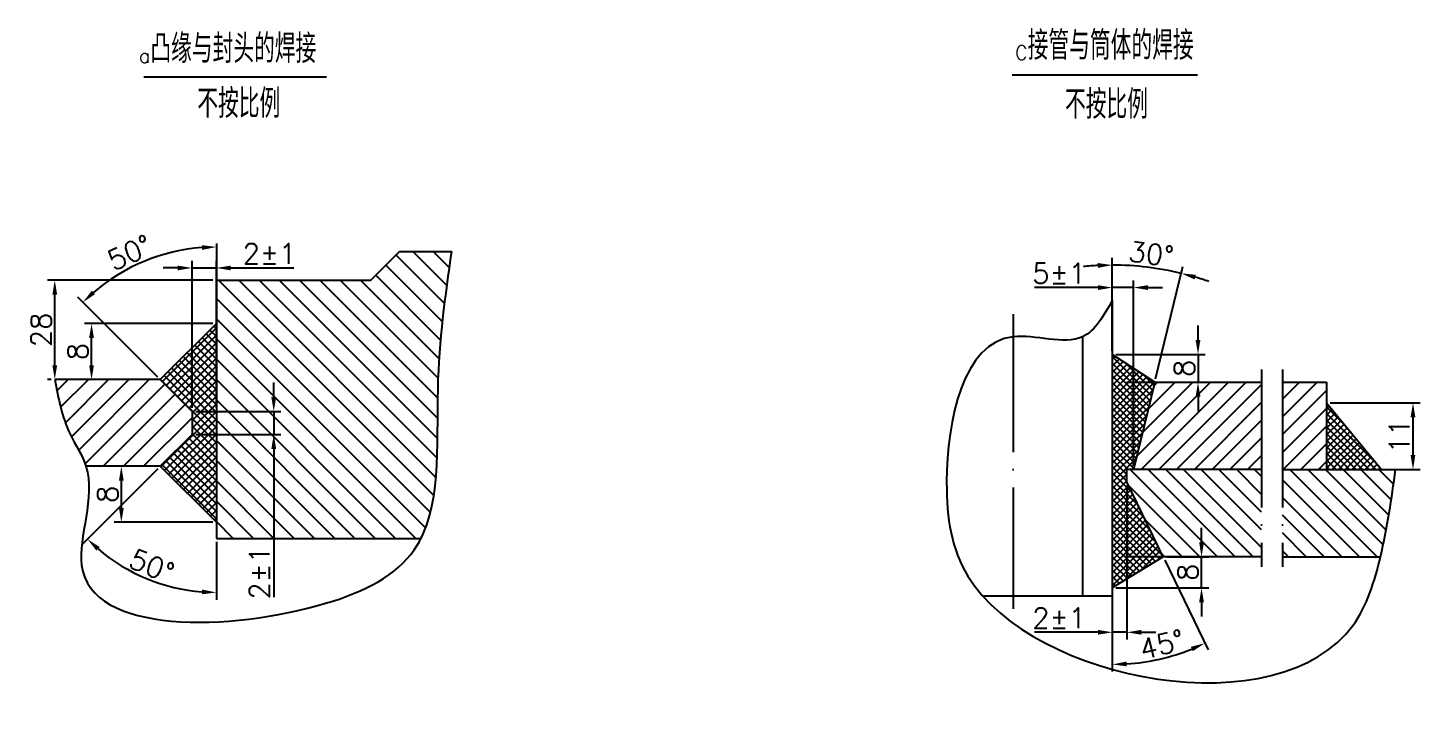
# Model space of a CAD drawing. Header units: millimetres. Extents: x 1189 to 3591, y 347 to 2928.
# Drawn here: x 1796.5 to 2038.2, y 1722.4 to 1843.8 of the extents above; entities that cross this region are included whole.
import ezdxf

# ---------------------------------------------------------------- set-up
doc = ezdxf.new("R2010")
doc.units = ezdxf.units.MM
doc.linetypes.add('ACAD_ISO04W100', pattern=[30, 24, -3, 0, -3])
doc.layers.add('点划线', color=7, linetype='ACAD_ISO04W100')
doc.layers.add('细直线', color=7, linetype='Continuous', lineweight=15)
doc.styles.get("Standard").update_dxf_attribs({"font": 'txt', "bigfont": 'gbcbig.shx'})
doc.dimstyles.new('ISO-25', dxfattribs={"dimtxt": 2.5, "dimasz": 2.5, "dimexe": 1.25, "dimexo": 0.625, "dimtad": 1, "dimtxsty": 'Standard', "dimcen": 2.5, "dimadec": 0, "dimazin": 0, "dimtfac": 1, "dimtmove": 0, "dimatfit": 3, "dimfxl": 0, "dimarcsym": 0})

# ---------------------------------------------------------------- blocks, each defined once
blk = doc.blocks.new('*D37')
at = {"color": 0, "lineweight": -2}
for p, q in [((1984.75, 1797.11), (1984.75, 1803.85)), ((1992.28, 1782.87), (1997.02, 1802.38))]:
    blk.add_line(p, q, dxfattribs=at)
for start, end in [(92.8254, 95.6509), (76.3325, 90), (70.6816, 73.5071)]:
    blk.add_arc((1984.75, 1751.9), 50.7, start, end, dxfattribs=at)
at = {"color": 0}
for points in [[(1982.24, 1802.96), (1982.26, 1802.12), (1984.75, 1802.6)], [(1999.03, 1800.11), (1999.25, 1800.92), (1996.73, 1801.17)]]:
    blk.add_solid(points, dxfattribs=at)
at = {"layer": 'Defpoints', "color": 0}
for p in [(1988.78, 1802.44), (1984.75, 1796.49), (1992.13, 1782.26), (1988.45, 1767.12), (1984.75, 1745.13)]:
    blk.add_point(p, dxfattribs=at)
at = {"color": 0, "insert": (1991.51, 1804.54), "char_height": 3.5, "attachment_point": 5, "rotation": 352.6799}
blk.add_mtext('30%%D', dxfattribs=at)
blk = doc.blocks.new('*D38')
at = {"color": 0, "lineweight": -2}
for p, q in [((1982.25, 1798.7), (1971.28, 1798.7)), ((1984.75, 1787.72), (1984.75, 1799.95)), ((1988.45, 1798.7), (1984.75, 1798.7)), ((1988.45, 1767.74), (1988.45, 1799.95)), ((1990.95, 1798.7), (1993.45, 1798.7))]:
    blk.add_line(p, q, dxfattribs=at)
at = {"color": 0}
for points in [[(1982.25, 1799.12), (1982.25, 1798.28), (1984.75, 1798.7)], [(1990.95, 1799.12), (1990.95, 1798.28), (1988.45, 1798.7)]]:
    blk.add_solid(points, dxfattribs=at)
at = {"layer": 'Defpoints', "color": 0}
for p in [(1988.45, 1798.7), (1984.75, 1787.1), (1988.45, 1767.12)]:
    blk.add_point(p, dxfattribs=at)
at = {"color": 0, "insert": (1975.52, 1801.17), "char_height": 3.5, "attachment_point": 5}
blk.add_mtext('5±1', dxfattribs=at)
blk = doc.blocks.new('*D39')
at = {"color": 0, "lineweight": -2}
for p, q in [((1999.63, 1789.6), (1999.63, 1792.1)), ((1985.37, 1787.1), (2000.88, 1787.1)), ((1999.63, 1787.1), (1999.63, 1782.26)), ((1992.76, 1782.26), (2000.88, 1782.26)), ((1999.63, 1779.76), (1999.63, 1777.26))]:
    blk.add_line(p, q, dxfattribs=at)
at = {"color": 0}
for points in [[(1999.21, 1789.6), (2000.05, 1789.6), (1999.63, 1787.1)], [(1999.21, 1779.76), (2000.05, 1779.76), (1999.63, 1782.26)]]:
    blk.add_solid(points, dxfattribs=at)
at = {"layer": 'Defpoints', "color": 0}
for p in [(1984.75, 1787.1), (1992.13, 1782.26), (1999.63, 1782.26)]:
    blk.add_point(p, dxfattribs=at)
at = {"color": 0, "insert": (1997.26, 1784.68), "char_height": 3.5, "attachment_point": 5, "rotation": 90}
blk.add_mtext('8', dxfattribs=at)
blk = doc.blocks.new('*D40')
at = {"color": 0, "lineweight": -2}
for p, q in [((2000.24, 1754.47), (2000.24, 1756.97)), ((1994.2, 1751.97), (2001.49, 1751.97)), ((2000.24, 1746.57), (2000.24, 1751.97)), ((1985.37, 1746.57), (2001.49, 1746.57)), ((2000.24, 1744.07), (2000.24, 1741.57))]:
    blk.add_line(p, q, dxfattribs=at)
at = {"color": 0}
for points in [[(1999.83, 1754.47), (2000.66, 1754.47), (2000.24, 1751.97)], [(1999.83, 1744.07), (2000.66, 1744.07), (2000.24, 1746.57)]]:
    blk.add_solid(points, dxfattribs=at)
at = {"layer": 'Defpoints', "color": 0}
for p in [(1993.58, 1751.97), (2000.24, 1751.97), (1984.75, 1746.57)]:
    blk.add_point(p, dxfattribs=at)
at = {"color": 0, "insert": (1997.87, 1749.27), "char_height": 3.5, "attachment_point": 5, "rotation": 90}
blk.add_mtext('8', dxfattribs=at)
blk = doc.blocks.new('*D41')
at = {"color": 0, "lineweight": -2}
for p, q in [((2022.56, 1778.7), (2038.19, 1778.7)), ((2036.94, 1776.2), (2036.94, 1769.62)), ((2032.09, 1767.12), (2038.19, 1767.12))]:
    blk.add_line(p, q, dxfattribs=at)
at = {"color": 0}
for points in [[(2036.52, 1776.2), (2037.35, 1776.2), (2036.94, 1778.7)], [(2036.52, 1769.62), (2037.35, 1769.62), (2036.94, 1767.12)]]:
    blk.add_solid(points, dxfattribs=at)
at = {"layer": 'Defpoints', "color": 0}
for p in [(2021.93, 1778.7), (2031.46, 1767.12), (2036.94, 1767.12)]:
    blk.add_point(p, dxfattribs=at)
at = {"color": 0, "insert": (2034.56, 1772.91), "char_height": 3.5, "attachment_point": 5, "rotation": 90}
blk.add_mtext('11', dxfattribs=at)
blk = doc.blocks.new('*D42')
at = {"color": 0, "lineweight": -2}
for p, q in [((1993.85, 1751.4), (2001.37, 1735.82)), ((1984.75, 1744.51), (1984.75, 1732.02))]:
    blk.add_line(p, q, dxfattribs=at)
blk.add_arc((1984.75, 1770.25), 36.98, 273.8741, 291.8941, dxfattribs=at)
at = {"color": 0}
for points in [[(1998.37, 1736.32), (1998.71, 1735.56), (2000.82, 1736.95)], [(1987.26, 1732.94), (1987.23, 1733.77), (1984.75, 1733.27)]]:
    blk.add_solid(points, dxfattribs=at)
at = {"layer": 'Defpoints', "color": 0}
for p in [(1984.75, 1796.49), (1987.29, 1764.98), (1993.58, 1751.97), (1984.75, 1745.13), (1990.27, 1733.69)]:
    blk.add_point(p, dxfattribs=at)
at = {"color": 0, "insert": (1993.38, 1736.74), "char_height": 3.5, "attachment_point": 5, "rotation": 14.4415}
blk.add_mtext('45%%D', dxfattribs=at)
blk = doc.blocks.new('*D43')
at = {"color": 0, "lineweight": -2}
for p, q in [((1984.75, 1764.36), (1984.75, 1737.6)), ((1987.29, 1764.36), (1987.29, 1737.6)), ((1982.25, 1738.85), (1971.28, 1738.85)), ((1987.29, 1738.85), (1984.75, 1738.85)), ((1989.79, 1738.85), (1992.29, 1738.85))]:
    blk.add_line(p, q, dxfattribs=at)
at = {"color": 0}
for points in [[(1982.25, 1739.27), (1982.25, 1738.43), (1984.75, 1738.85)], [(1989.79, 1739.27), (1989.79, 1738.43), (1987.29, 1738.85)]]:
    blk.add_solid(points, dxfattribs=at)
at = {"layer": 'Defpoints', "color": 0}
for p in [(1984.75, 1764.98), (1987.29, 1764.98), (1984.75, 1738.85)]:
    blk.add_point(p, dxfattribs=at)
at = {"color": 0, "insert": (1975.52, 1741.32), "char_height": 3.5, "attachment_point": 5}
blk.add_mtext('2±1', dxfattribs=at)
blk = doc.blocks.new('*D60')
at = {"color": 0, "lineweight": -2}
blk.add_line((1819.09, 1783.17), (1805.21, 1797.04), dxfattribs=at)
blk.add_arc((1829.26, 1773), 32.75, 94.3745, 130.6255, dxfattribs=at)
at = {"color": 0}
for points in [[(1826.74, 1806.07), (1826.77, 1805.24), (1829.26, 1805.75)], [(1808.21, 1797.55), (1807.65, 1798.16), (1806.1, 1796.16)]]:
    blk.add_solid(points, dxfattribs=at)
at = {"layer": 'Defpoints', "color": 0}
for p in [(1829.26, 1806.37), (1820.78, 1804.64), (1819.53, 1782.72), (1825.04, 1777.21), (1829.26, 1755.16)]:
    blk.add_point(p, dxfattribs=at)
at = {"color": 0, "insert": (1814.22, 1804.74), "char_height": 3.5, "attachment_point": 5, "rotation": 25.3509}
blk.add_mtext('50%%D', dxfattribs=at)
blk = doc.blocks.new('*D61')
at = {"color": 0, "lineweight": -2}
for p, q in [((1819.09, 1767.23), (1806, 1754.15)), ((1829.26, 1754.53), (1829.26, 1744.51))]:
    blk.add_line(p, q, dxfattribs=at)
blk.add_arc((1829.26, 1777.4), 31.64, 229.5289, 265.4711, dxfattribs=at)
at = {"color": 0}
for points in [[(1808.44, 1753.03), (1809, 1753.64), (1806.89, 1755.03)], [(1826.77, 1746.28), (1826.74, 1745.45), (1829.26, 1745.76)]]:
    blk.add_solid(points, dxfattribs=at)
at = {"layer": 'Defpoints', "color": 0}
for p in [(1829.26, 1806.37), (1825.04, 1773.18), (1819.53, 1767.67), (1829.26, 1755.16), (1813.44, 1750)]:
    blk.add_point(p, dxfattribs=at)
at = {"color": 0, "insert": (1818.06, 1750.37), "char_height": 3.5, "attachment_point": 5, "rotation": 337.5}
blk.add_mtext('50%%D', dxfattribs=at)
blk = doc.blocks.new('*D62')
at = {"color": 0, "lineweight": -2}
for p, q in [((1828.63, 1799.97), (1799.96, 1799.97)), ((1801.21, 1785.22), (1801.21, 1797.47)), ((1800.6, 1782.72), (1799.96, 1782.72))]:
    blk.add_line(p, q, dxfattribs=at)
at = {"color": 0}
for points in [[(1800.8, 1797.47), (1801.63, 1797.47), (1801.21, 1799.97)], [(1800.8, 1785.22), (1801.63, 1785.22), (1801.21, 1782.72)]]:
    blk.add_solid(points, dxfattribs=at)
at = {"layer": 'Defpoints', "color": 0}
for p in [(1801.21, 1799.97), (1829.26, 1799.97), (1801.23, 1782.72)]:
    blk.add_point(p, dxfattribs=at)
at = {"color": 0, "insert": (1798.84, 1791.35), "char_height": 3.5, "attachment_point": 5, "rotation": 90}
blk.add_mtext('28', dxfattribs=at)
blk = doc.blocks.new('*D63')
at = {"color": 0, "lineweight": -2}
for p, q in [((1828.63, 1792.45), (1806.35, 1792.45)), ((1807.6, 1785.22), (1807.6, 1789.95)), ((1818.91, 1782.72), (1806.35, 1782.72))]:
    blk.add_line(p, q, dxfattribs=at)
at = {"color": 0}
for points in [[(1807.18, 1789.95), (1808.01, 1789.95), (1807.6, 1792.45)], [(1807.18, 1785.22), (1808.01, 1785.22), (1807.6, 1782.72)]]:
    blk.add_solid(points, dxfattribs=at)
at = {"layer": 'Defpoints', "color": 0}
for p in [(1807.6, 1792.45), (1829.26, 1792.45), (1819.53, 1782.72)]:
    blk.add_point(p, dxfattribs=at)
at = {"color": 0, "insert": (1805.22, 1787.59), "char_height": 3.5, "attachment_point": 5, "rotation": 90}
blk.add_mtext('8', dxfattribs=at)
blk = doc.blocks.new('*D64')
at = {"color": 0, "lineweight": -2}
for p, q in [((1818.91, 1767.67), (1811.52, 1767.67)), ((1812.77, 1760.45), (1812.77, 1765.17)), ((1828.63, 1757.95), (1811.52, 1757.95))]:
    blk.add_line(p, q, dxfattribs=at)
at = {"color": 0}
for points in [[(1812.35, 1765.17), (1813.18, 1765.17), (1812.77, 1767.67)], [(1812.35, 1760.45), (1813.18, 1760.45), (1812.77, 1757.95)]]:
    blk.add_solid(points, dxfattribs=at)
at = {"layer": 'Defpoints', "color": 0}
for p in [(1812.77, 1767.67), (1819.53, 1767.67), (1829.26, 1757.95)]:
    blk.add_point(p, dxfattribs=at)
at = {"color": 0, "insert": (1810.39, 1762.81), "char_height": 3.5, "attachment_point": 5, "rotation": 90}
blk.add_mtext('8', dxfattribs=at)
blk = doc.blocks.new('*D65')
at = {"color": 0, "lineweight": -2}
for p, q in [((1839.22, 1779.71), (1839.22, 1782.21)), ((1825.67, 1777.21), (1840.47, 1777.21)), ((1839.22, 1777.21), (1839.22, 1773.18)), ((1825.67, 1773.18), (1840.47, 1773.18)), ((1839.22, 1770.68), (1839.22, 1744.96))]:
    blk.add_line(p, q, dxfattribs=at)
at = {"color": 0}
for points in [[(1838.8, 1779.71), (1839.64, 1779.71), (1839.22, 1777.21)], [(1838.8, 1770.68), (1839.64, 1770.68), (1839.22, 1773.18)]]:
    blk.add_solid(points, dxfattribs=at)
at = {"layer": 'Defpoints', "color": 0}
for p in [(1825.04, 1777.21), (1825.04, 1773.18), (1839.22, 1773.18)]:
    blk.add_point(p, dxfattribs=at)
at = {"color": 0, "insert": (1836.75, 1749.19), "char_height": 3.5, "attachment_point": 5, "rotation": 90}
blk.add_mtext('2±1', dxfattribs=at)
blk = doc.blocks.new('*D5')
at = {"color": 0, "lineweight": -2}
for p, q in [((1825.04, 1777.84), (1825.04, 1803.36)), ((1829.26, 1777.84), (1829.26, 1803.36)), ((1822.54, 1802.11), (1820.04, 1802.11)), ((1825.04, 1802.11), (1829.26, 1802.11)), ((1831.76, 1802.11), (1842.72, 1802.11))]:
    blk.add_line(p, q, dxfattribs=at)
at = {"color": 0}
for points in [[(1822.54, 1802.52), (1822.54, 1801.69), (1825.04, 1802.11)], [(1831.76, 1802.52), (1831.76, 1801.69), (1829.26, 1802.11)]]:
    blk.add_solid(points, dxfattribs=at)
at = {"layer": 'Defpoints', "color": 0}
for p in [(1829.26, 1802.11), (1825.04, 1777.21), (1829.26, 1777.21)]:
    blk.add_point(p, dxfattribs=at)
at = {"color": 0, "insert": (1838.49, 1804.58), "char_height": 3.5, "attachment_point": 5}
blk.add_mtext('2±1', dxfattribs=at)

msp = doc.modelspace()

# ---------------------------------------------------------------- hatches: boundary and pattern name
h = msp.add_hatch()
h.set_pattern_fill('ANSI31', color=256, scale=0.784, angle=90, style=0)
h.set_pattern_definition([(135, (167.1519, 1547.4158), (-1.7601302, -1.7601302), [])])
edge = h.paths.add_edge_path()
edge.add_line((1829.256, 1799.971), (1829.256, 1755.155))
edge.add_line((1829.256, 1755.155), (1864.79, 1755.155))
edge.add_spline(control_points=[(1864.79, 1755.155), (1868.301, 1762.134), (1866.768, 1781.328), (1869.024, 1797.274), (1870.111, 1804.953)], knot_values=[96.664837, 96.664837, 96.664837, 96.664837, 122.4055332, 146.3144067, 146.3144067, 146.3144067, 146.3144067], degree=3, periodic=0)
edge.add_line((1870.111, 1804.953), (1861.048, 1804.953))
edge.add_line((1861.048, 1804.953), (1856.066, 1799.971))
edge.add_line((1856.066, 1799.971), (1829.256, 1799.971))
h = msp.add_hatch()
h.set_pattern_fill('ANSI31', color=256, scale=0.294, angle=90, style=0)
h.set_pattern_definition([(135, (167.1519, 1547.41585), (-0.6600488, -0.6600488), [])])
h.paths.add_polyline_path([(1829.256, 1792.449), (1819.531, 1782.724), (1825.041, 1777.214), (1825.041, 1773.185), (1819.531, 1767.675), (1829.256, 1757.95)])
h = msp.add_hatch()
h.set_pattern_fill('ANSI31', color=256, scale=0.294, style=0)
h.set_pattern_definition([(45, (167.1519, 1547.41585), (-0.6600488, 0.6600488), [])])
h.paths.add_polyline_path([(1829.256, 1792.449), (1819.531, 1782.724), (1825.041, 1777.214), (1825.041, 1773.185), (1819.531, 1767.675), (1829.256, 1757.95)])
h = msp.add_hatch()
h.set_pattern_fill('ANSI31', color=256, scale=0.25, style=0)
h.set_pattern_definition([(45, (-4165.3393, 764.95494), (-0.56126601, 0.56126601), [])])
h.paths.add_polyline_path([(1992.131, 1782.263), (1984.748, 1787.096), (1984.748, 1746.569), (1993.575, 1751.967), (1987.293, 1764.982), (1987.293, 1767.115), (1988.448, 1767.115)])
h = msp.add_hatch()
h.set_pattern_fill('ANSI31', color=256, scale=0.25, angle=90, style=0)
h.set_pattern_definition([(135, (-4165.3393, 764.95494), (-0.56126601, -0.56126601), [])])
h.paths.add_polyline_path([(1984.748, 1746.569), (1993.575, 1751.967), (1987.293, 1764.982), (1987.293, 1767.115), (1988.448, 1767.115), (1992.131, 1782.263), (1984.748, 1787.096)])
h = msp.add_hatch()
h.set_pattern_fill('ANSI31', color=256, scale=0.784, style=0)
h.set_pattern_definition([(45, (167.1519, 1547.4158), (-1.7601302, 1.7601302), [])])
edge = h.paths.add_edge_path()
edge.add_spline(control_points=[(1801.228, 1782.724), (1801.835, 1779.475), (1802.828, 1774.16), (1806.015, 1769.634), (1806.627, 1767.675)], knot_values=[0, 0, 0, 0, 9.8141761, 16.0534358, 16.0534358, 16.0534358, 16.0534358], degree=3, periodic=0)
edge.add_line((1806.627, 1767.675), (1819.531, 1767.675))
edge.add_line((1819.531, 1767.675), (1825.041, 1773.185))
edge.add_line((1825.041, 1773.185), (1825.041, 1777.214))
edge.add_line((1825.041, 1777.214), (1819.531, 1782.724))
edge.add_line((1819.531, 1782.724), (1801.228, 1782.724))
h = msp.add_hatch()
h.set_pattern_fill('ANSI31', color=256, scale=0.686, style=0)
h.set_pattern_definition([(45, (612.291, 1560.1363), (-1.540114, 1.540114), [])])
h.paths.add_polyline_path([(2010.672, 1767.115), (2010.672, 1782.263), (1992.131, 1782.263), (1988.448, 1767.115)])
h.paths.add_polyline_path([(2021.932, 1782.263), (2014.296, 1782.263), (2014.296, 1767.115), (2021.932, 1767.115)])
h = msp.add_hatch()
h.set_pattern_fill('ANSI31', color=256, scale=0.25725, style=0)
h.set_pattern_definition([(45, (612.2909, 1560.1363), (-0.5775427, 0.5775427), [])])
h.paths.add_polyline_path([(2021.932, 1778.699), (2021.932, 1767.115), (2031.464, 1767.115)])
h = msp.add_hatch()
h.set_pattern_fill('ANSI31', color=256, scale=0.25725, angle=90, style=0)
h.set_pattern_definition([(135, (612.2909, 1560.1363), (-0.5775427, -0.5775427), [])])
h.paths.add_polyline_path([(2021.932, 1767.115), (2031.464, 1767.115), (2021.932, 1778.699)])
h = msp.add_hatch()
h.set_pattern_fill('ANSI31', color=256, scale=0.686, angle=90, style=0)
h.set_pattern_definition([(135, (-4165.3393, 764.955), (-1.5401139, -1.5401139), [])])
h.paths.add_polyline_path([(2010.672, 1751.967), (2010.672, 1767.115), (1987.293, 1767.115), (1987.293, 1764.982), (1993.575, 1751.967)])
edge = h.paths.add_edge_path()
edge.add_line((2014.296, 1751.967), (2031.305, 1751.967))
edge.add_spline(control_points=[(2031.305, 1751.967), (2032.506, 1757.059), (2033.221, 1762.087), (2033.936, 1767.115)], knot_values=[144.8515862, 144.8515862, 144.8515862, 144.8515862, 160.2261961, 160.2261961, 160.2261961, 160.2261961], degree=3, periodic=0)
edge.add_line((2033.936, 1767.115), (2014.296, 1767.115))
edge.add_line((2014.296, 1767.115), (2014.296, 1751.967))

# ---------------------------------------------------------------- linework, layer by layer
for p, q in [((1816.684, 1835.291), (1848.363, 1835.291)), ((1967.361, 1835.666), (1999.521, 1835.666)), ((1829.256, 1806.371), (1829.256, 1755.155)), ((1856.066, 1799.971), (1861.048, 1804.953)), ((1861.048, 1804.953), (1870.111, 1804.953)), ((1829.256, 1799.971), (1856.066, 1799.971)), ((1984.748, 1796.488), (1984.748, 1745.134)), ((1829.256, 1792.449), (1819.531, 1782.724)), ((1979.603, 1790.168), (1979.603, 1745.134)), ((1992.131, 1782.263), (1984.748, 1787.096)), ((1819.531, 1782.724), (1801.228, 1782.724)), ((1819.531, 1782.724), (1825.041, 1777.214)), ((1987.198, 1782.263), (2010.672, 1782.263)), ((1992.131, 1782.263), (1988.448, 1767.115)), ((2014.296, 1782.263), (2021.932, 1782.263)), ((2021.932, 1782.263), (2021.932, 1767.115)), ((2021.932, 1778.699), (2031.464, 1767.115)), ((1825.041, 1777.214), (1825.041, 1773.185)), ((1819.531, 1767.675), (1825.041, 1773.185)), ((1819.531, 1767.675), (1806.627, 1767.675)), ((1829.256, 1757.95), (1819.531, 1767.675)), ((2010.672, 1767.115), (1987.293, 1767.115)), ((1987.293, 1764.982), (1987.293, 1767.115)), ((2014.296, 1767.115), (2033.936, 1767.115)), ((1993.575, 1751.967), (1987.293, 1764.982)), ((1829.256, 1755.155), (1864.799, 1755.155)), ((1993.575, 1751.967), (1984.748, 1746.569)), ((2010.672, 1751.967), (1986.895, 1751.967)), ((2014.296, 1751.967), (2031.305, 1751.967)), ((1984.748, 1745.134), (1962.344, 1745.134)), ((1962.839, 1744.601), (1962.839, 1744.601))]:
    msp.add_line(p, q)
msp.add_spline([(1801.228, 1782.724), (1803.869, 1773.271), (1806.627, 1767.675), (1805.864, 1750.478), (1848.217, 1743.882), (1863.612, 1753.169), (1867.73, 1781.163), (1870.111, 1804.953)], degree=3)
at = {"start_tangent": (-0.812166, 0.5834264)}
msp.add_spline([(1984.748, 1796.488), (1979.603, 1790.168), (1967.556, 1790.168), (1956.008, 1764.963), (1959.698, 1748.617), (2026.561, 1740.11), (2031.305, 1751.967), (2033.936, 1767.115)], degree=3, dxfattribs=at)
at = {"layer": '点划线'}
for p, q in [((1967.556, 1794.103), (1967.556, 1742.91)), ((2010.672, 1784.494), (2010.672, 1750.237)), ((2014.296, 1784.494), (2014.296, 1750.237))]:
    msp.add_line(p, q, dxfattribs=at)

# ---------------------------------------------------------------- texts
at = {"layer": '细直线', "char_height": 5, "width": 419.732, "attachment_point": 1}
for s, insert in [('{\\H0.4916x;C}接管与筒体的焊接', (1967.865, 1843.25)), (' {\\H0.4916x;a}凸缘与封头的焊接', (1811.345, 1842.695)), ('不按比例', (1825.952, 1833.164)), ('不按比例', (1976.546, 1833.007))]:
    msp.add_mtext(s, dxfattribs=dict(at, insert=insert))

# ---------------------------------------------------------------- dimensions: what is measured, and where the dimension line sits
for base, line1, line2, text, picture, middle in [((1820.779, 1804.635), ((1829.256, 1806.371), (1829.256, 1755.155)), ((1819.531, 1782.724), (1825.041, 1777.214)), '50%%D', '*D60', (1815.233, 1802.597)), ((1988.775, 1802.441), ((1992.131, 1782.263), (1988.448, 1767.115)), ((1984.748, 1796.488), (1984.748, 1745.134)), '30%%D', '*D37', (1991.208, 1802.188)), ((1990.271, 1733.688), ((1993.575, 1751.967), (1987.293, 1764.982)), ((1984.748, 1796.488), (1984.748, 1745.134)), '45%%D', '*D42', (1993.971, 1734.442))]:
    dim = msp.add_angular_dim_2l(base=base, line1=line1, line2=line2, text=text, dimstyle='ISO-25', override={"dimtxt": 3.5})
    dim.commit()
    dim.dimension.update_dxf_attribs({"geometry": picture, "text_midpoint": middle, "dimtype": 162})
dim = msp.add_angular_dim_2l(base=(1813.438, 1750.002), line1=((1829.256, 1806.371), (1829.256, 1755.155)), line2=((1819.531, 1767.675), (1825.041, 1773.185)), text='50%%D', dimstyle='ISO-25', override={"dimtxt": 3.5})
dim.commit()
dim.dimension.update_dxf_attribs({"geometry": '*D61', "text_midpoint": (1818.058, 1750.366)})
for base, p1, p2, picture, middle in [((1829.256, 1802.106), (1825.041, 1777.214), (1829.256, 1777.214), '*D5', (1838.488, 1804.577)), ((1984.748, 1738.852), (1987.293, 1764.982), (1984.748, 1764.982), '*D43', (1975.516, 1741.323))]:
    dim = msp.add_linear_dim(base=base, p1=p1, p2=p2, text='2±1', dimstyle='ISO-25', override={"dimtxt": 3.5})
    dim.commit()
    dim.dimension.update_dxf_attribs({"geometry": picture, "text_midpoint": middle})
dim = msp.add_linear_dim(base=(1988.448, 1798.701), p1=(1984.748, 1787.096), p2=(1988.448, 1767.115), text='5±1', dimstyle='ISO-25', override={"dimtxt": 3.5})
dim.commit()
dim.dimension.update_dxf_attribs({"geometry": '*D38', "text_midpoint": (1975.516, 1798.701), "dimtype": 160})
for base, p1, p2, text, picture, middle in [((1801.213, 1799.971), (1801.228, 1782.724), (1829.256, 1799.971), '28', '*D62', (1798.838, 1791.347)), ((1807.597, 1792.449), (1819.531, 1782.724), (1829.256, 1792.449), '8', '*D63', (1805.222, 1787.586)), ((1999.631, 1782.263), (1984.748, 1787.096), (1992.131, 1782.263), '8', '*D39', (1997.256, 1784.679)), ((2036.936, 1767.115), (2021.932, 1778.699), (2031.464, 1767.115), '11', '*D41', (2034.561, 1772.907)), ((1812.766, 1767.675), (1829.256, 1757.95), (1819.531, 1767.675), '8', '*D64', (1810.391, 1762.812)), ((2000.244, 1751.967), (1984.748, 1746.569), (1993.575, 1751.967), '8', '*D40', (1997.869, 1749.268))]:
    dim = msp.add_linear_dim(base=base, p1=p1, p2=p2, angle=90, text=text, dimstyle='ISO-25', override={"dimtxt": 3.5})
    dim.commit()
    dim.dimension.update_dxf_attribs({"geometry": picture, "text_midpoint": middle})
dim = msp.add_linear_dim(base=(1839.221, 1773.185), p1=(1825.041, 1777.214), p2=(1825.041, 1773.185), angle=90, text='2±1', dimstyle='ISO-25', override={"dimtxt": 3.5})
dim.commit()
dim.dimension.update_dxf_attribs({"geometry": '*D65', "text_midpoint": (1839.221, 1749.189), "dimtype": 160})

doc.saveas('drawing.dxf')
